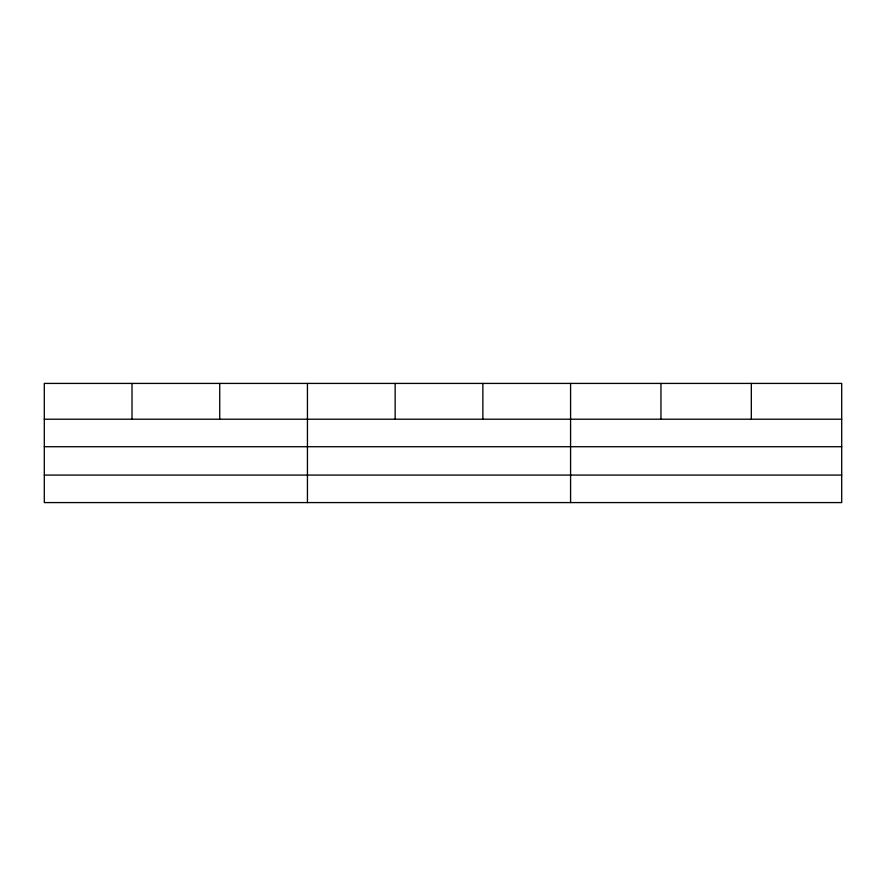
<?xml version="1.0" encoding="UTF-8"?>
<svg xmlns="http://www.w3.org/2000/svg" width="886" height="886" viewBox="0 0 886 886"><rect width="100%" height="100%" fill="white"/><g stroke="black" fill="none" stroke-linecap="round" stroke-linejoin="round"><path stroke-width="1.33" d="M841.7 446.721L841.7 383.416L44.3 383.416L44.3 502.583L841.7 502.583L841.7 446.721L44.3 446.721M44.3 419.211L841.7 419.211M44.3 475.073L841.7 475.073M751.328 383.416L751.328 419.211M660.956 383.416L660.956 419.211M570.584 383.416L570.584 502.583M482.87 383.416L482.87 419.211M395.156 383.416L395.156 419.211M307.442 383.416L307.442 502.583M219.728 383.416L219.728 419.211M132.014 383.416L132.014 419.211"/></g></svg>
